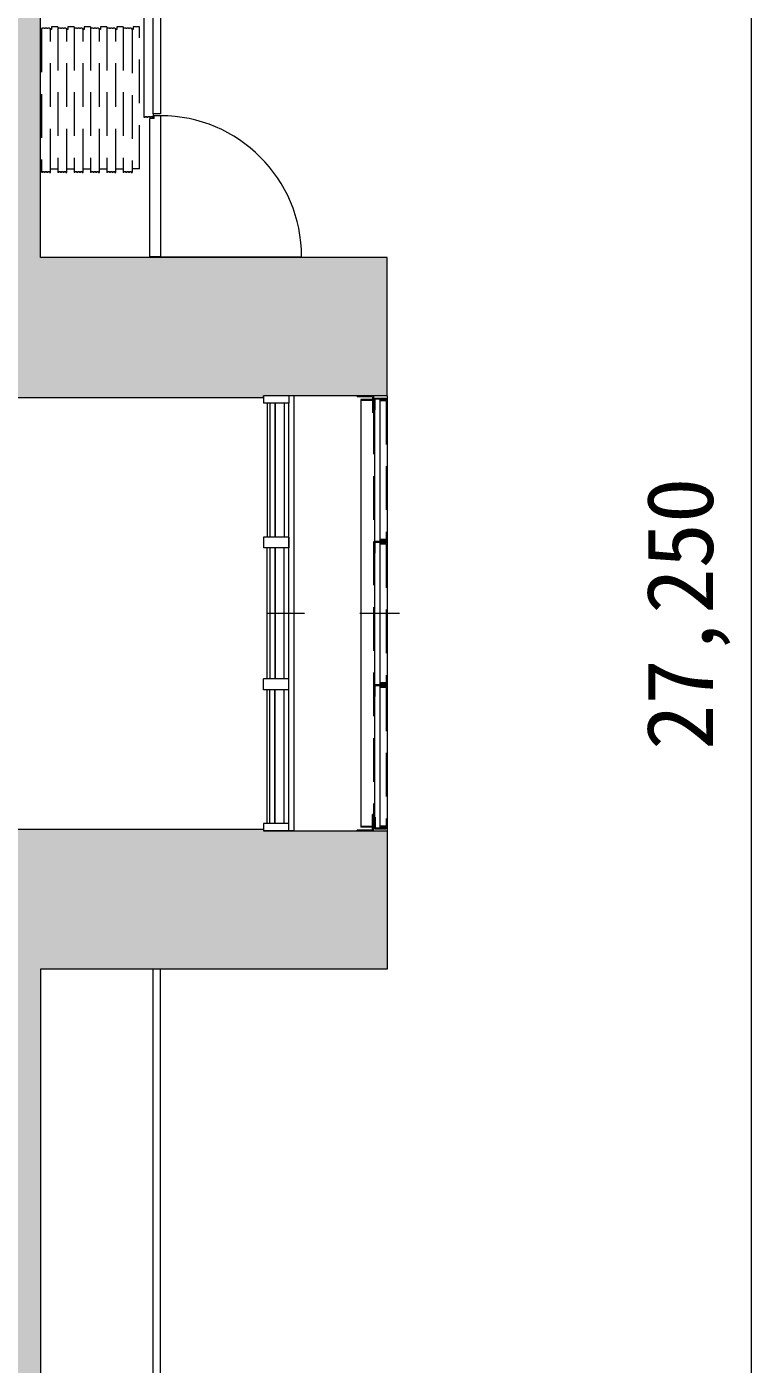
# Model space of a CAD drawing. Units: millimetres at full size, sheet at 1:200; details may follow other scales. Extents: x -96239 to 62349, y -170536 to 17264.
# Drawn here: x -41292 to -37309, y -10067 to -2717 of the extents above; entities that cross this region are included whole.
import ezdxf
from ezdxf.enums import TextEntityAlignment as Align

# ---------------------------------------------------------------- set-up
doc = ezdxf.new("R2010")
doc.units = ezdxf.units.MM
doc.header["$LTSCALE"] = 200
doc.linetypes.add('DASHED1', pattern=[1.8, 1.2, -0.6])
for name, color, linetype, lineweight in [('0-1_躯体', 7, 'Continuous', 9), ('0-2_建具', 7, 'Continuous', 9), ('0-6_寸法', 4, 'Continuous', 5)]:
    doc.layers.add(name, color=color, linetype=linetype, lineweight=lineweight)
doc.styles.add('ＭＳ ゴシック', font='')
doc.styles.get('ＭＳ ゴシック').set_extended_font_data('MS Gothic')

msp = doc.modelspace()

# ---------------------------------------------------------------- linework, layer by layer
at = {"layer": '0-1_躯体'}
for p, q in [((-41216.1, -3986.2), (-41216.1, -1596.2)), ((-39311.1, -3986.2), (-41216.1, -3986.2)), ((-39311.1, -4746.2), (-39311.1, -3986.2)), ((-39991.1, -4756.2), (-41541.1, -4756.2)), ((-39991.1, -4756.2), (-39991.1, -4746.2)), ((-39311.1, -4746.2), (-39991.1, -4746.2)), ((-39311.1, -7136.2), (-39311.1, -7896.2)), ((-41216.1, -7896.2), (-41216.1, -10286.2)), ((-39311.1, -7896.2), (-41216.1, -7896.2)), ((-40596.1, -20081.2), (-40596.1, -7896.2)), ((-40556.1, -20081.2), (-40556.1, -7896.2))]:
    msp.add_line(p, q, dxfattribs=at)
msp.add_lwpolyline([(-41541.1, -7126.2), (-39991.1, -7126.2), (-39991.1, -7136.2), (-39311.1, -7136.2)], dxfattribs=at)
at = {"layer": '0-1_躯体', "color": 9}
for points in [[(-41541.1, -4756.2), (-41541.1, 8613.8), (-41216.1, -4756.2), (-41216.1, 8613.8)], [(-39311.1, -4746.2), (-39311.1, -3986.2), (-41216.1, -4746.2), (-41216.1, -3986.2)], [(-39991.1, -4756.2), (-39991.1, -3986.2), (-41216.1, -4756.2), (-41216.1, -3986.2)], [(-41541.1, -7126.2), (-41541.1, -20496.2), (-41216.1, -7126.2), (-41216.1, -20496.2)], [(-39991.1, -7126.2), (-41216.1, -7126.2), (-39991.1, -7896.2), (-41216.1, -7896.2)], [(-41216.1, -7896.2), (-39311.1, -7896.2), (-41216.1, -7136.2), (-39311.1, -7136.2)]]:
    msp.add_solid(points, dxfattribs=at)
at = {"layer": '0-2_建具'}
for p, q in [((-40556.1, -2416.2), (-40556.1, -3196.2)), ((-40646.1, -3216.2), (-40646.1, -2426.2)), ((-40596.1, -3196.2), (-40596.1, -2431.2)), ((-40641.1, -3216.2), (-40646.1, -3216.2)), ((-40641.1, -3211.2), (-40631.1, -3211.2)), ((-40641.1, -3216.2), (-40641.1, -3211.2)), ((-40631.1, -3216.2), (-40631.1, -3211.2)), ((-40626.1, -3216.2), (-40631.1, -3216.2)), ((-40591.1, -3221.2), (-40616.1, -3221.2)), ((-40616.1, -3981.2), (-40616.1, -3221.2)), ((-40611.1, -3216.2), (-40611.1, -3211.2)), ((-40611.1, -3211.2), (-40601.1, -3211.2)), ((-40601.1, -3216.2), (-40596.1, -3216.2)), ((-40556.1, -3196.2), (-40596.1, -3196.2)), ((-40596.1, -3196.2), (-40596.1, -3216.2)), ((-40556.1, -3206.2), (-40591.1, -3206.2)), ((-40591.1, -3221.2), (-40591.1, -3206.2)), ((-40556.1, -3206.2), (-40556.1, -3981.2)), ((-40556.1, -3981.2), (-40616.1, -3981.2)), ((-39851.1, -4746.2), (-39851.1, -4786.2)), ((-39476.1, -4746.2), (-39476.1, -4751.2)), ((-39386.1, -4746.2), (-39476.1, -4746.2)), ((-39391.1, -4751.2), (-39476.1, -4751.2)), ((-39456.1, -4766.2), (-39456.1, -7116.2)), ((-39381.1, -4766.2), (-39456.1, -4766.2)), ((-39391.1, -4751.2), (-39391.1, -4836.2)), ((-39381.1, -4757.4), (-39316.1, -4757.4)), ((-39381.1, -4757.4), (-39381.1, -4766.2)), ((-39381.1, -4766.2), (-39381.1, -7116.2)), ((-39381.1, -4822.4), (-39381.1, -4766.2)), ((-39311.1, -4767.4), (-39351.1, -4767.4)), ((-39351.1, -4767.4), (-39351.1, -5539.9)), ((-39316.1, -4762.4), (-39316.1, -4757.4)), ((-39311.1, -4746.2), (-39311.1, -7139.3)), ((-39311.1, -4767.4), (-39311.1, -7114.9)), ((-39851.1, -4786.2), (-39991.1, -4786.2)), ((-39971.1, -4786.2), (-39971.1, -5521.2)), ((-39956.1, -4786.2), (-39956.1, -5521.2)), ((-39928.1, -4786.2), (-39928.1, -5483.7)), ((-39926.1, -4786.2), (-39926.1, -5521.2)), ((-39876.1, -4786.2), (-39876.1, -5521.2)), ((-39851.1, -7096.2), (-39851.1, -4786.2)), ((-39381.1, -4826.2), (-39381.1, -4832.6)), ((-39928.1, -5457.3), (-39928.1, -5521.2)), ((-39991.1, -5521.2), (-39991.1, -5581.2)), ((-39851.1, -5521.2), (-39991.1, -5521.2)), ((-39851.1, -5581.2), (-39991.1, -5581.2)), ((-39971.1, -6301.2), (-39971.1, -5581.2)), ((-39956.1, -5581.2), (-39956.1, -6301.2)), ((-39928.1, -5581.2), (-39928.1, -6301.2)), ((-39926.1, -5581.2), (-39926.1, -6301.2)), ((-39876.1, -6301.2), (-39876.1, -5581.2)), ((-39851.1, -5521.2), (-39851.1, -5581.2)), ((-39381.1, -5544.9), (-39316.1, -5544.9)), ((-39381.1, -5609.9), (-39381.1, -5544.9)), ((-39376.1, -5549.9), (-39316.1, -5549.9)), ((-39376.1, -5609.9), (-39376.1, -5549.9)), ((-39311.1, -5539.9), (-39351.1, -5539.9)), ((-39311.1, -5554.9), (-39351.1, -5554.9)), ((-39311.1, -5554.9), (-39351.1, -5554.9)), ((-39351.1, -5554.9), (-39351.1, -6327.4)), ((-39316.1, -5549.9), (-39316.1, -5544.9)), ((-39381.1, -5609.9), (-39376.1, -5609.9)), ((-39764.3, -5941.2), (-39971.1, -5941.2)), ((-39241.9, -5941.2), (-39460.1, -5941.2)), ((-39851.1, -6301.2), (-39991.1, -6301.2)), ((-39991.1, -6361.2), (-39991.1, -6301.2)), ((-39851.1, -6361.2), (-39991.1, -6361.2)), ((-39971.1, -6771.8), (-39971.1, -6361.2)), ((-39956.1, -7096.2), (-39956.1, -6361.2)), ((-39928.1, -7096.2), (-39928.1, -6361.2)), ((-39926.1, -7096.2), (-39926.1, -6361.2)), ((-39876.1, -7096.2), (-39876.1, -6361.2)), ((-39381.1, -6397.4), (-39381.1, -6332.4)), ((-39381.1, -6332.4), (-39316.1, -6332.4)), ((-39311.1, -6327.4), (-39351.1, -6327.4)), ((-39311.1, -6342.4), (-39351.1, -6342.4)), ((-39351.1, -6342.4), (-39351.1, -7114.9)), ((-39316.1, -6337.4), (-39316.1, -6332.4)), ((-39381.1, -6397.4), (-39376.1, -6397.4)), ((-39971.1, -7096.2), (-39971.1, -6703.2)), ((-39386.1, -7046.2), (-39391.1, -7046.2)), ((-39391.1, -7131.2), (-39391.1, -7046.2)), ((-39386.1, -7136.2), (-39386.1, -7046.2)), ((-39851.1, -7136.2), (-39851.1, -7096.2)), ((-39381.1, -7116.2), (-39456.1, -7116.2)), ((-39381.1, -7059.9), (-39381.1, -7124.9)), ((-39381.1, -7059.9), (-39376.1, -7059.9)), ((-39381.1, -7124.9), (-39316.1, -7124.9)), ((-39376.1, -7059.9), (-39376.1, -7119.9)), ((-39376.1, -7119.9), (-39316.1, -7119.9)), ((-39311.1, -7114.9), (-39351.1, -7114.9)), ((-39316.1, -7119.9), (-39316.1, -7124.9)), ((-39821.1, -7136.2), (-39991.1, -7136.2)), ((-39476.1, -7136.2), (-39476.1, -7131.2)), ((-39391.1, -7131.2), (-39476.1, -7131.2)), ((-39386.1, -7136.2), (-39476.1, -7136.2))]:
    msp.add_line(p, q, dxfattribs=at)
at = {"layer": '0-2_建具', "color": 4, "linetype": 'DASHED1', "lineweight": 5}
for p, q in [((-41121.2, -2717.6), (-41156.2, -2717.6)), ((-41156.2, -2717.6), (-41156.2, -2732.6)), ((-41121.2, -2717.6), (-41121.2, -3517.6)), ((-41031.4, -2717.6), (-41066.4, -2717.6)), ((-41066.4, -2717.6), (-41066.4, -2732.6)), ((-41031.4, -2717.6), (-41031.4, -3517.6)), ((-40941.7, -2717.6), (-40976.7, -2717.6)), ((-40976.7, -2717.6), (-40976.7, -2732.6)), ((-40941.7, -2717.6), (-40941.7, -3517.6)), ((-40851.9, -2717.6), (-40886.9, -2717.6)), ((-40886.9, -2717.6), (-40886.9, -2732.6)), ((-40851.9, -2717.6), (-40851.9, -3517.6)), ((-40762.1, -2717.6), (-40797.1, -2717.6)), ((-40797.1, -2717.6), (-40797.1, -2732.6)), ((-40762.1, -2717.6), (-40762.1, -3517.6)), ((-40672.3, -2717.6), (-40707.3, -2717.6)), ((-40707.3, -2717.6), (-40707.3, -2732.6)), ((-40672.3, -3497.6), (-40672.3, -2717.6)), ((-41206.2, -2727.6), (-41211.2, -2727.6)), ((-41206.2, -2727.6), (-41211.2, -2727.6)), ((-41211.2, -2727.6), (-41211.2, -3517.3)), ((-41206.2, -2722.6), (-41196.2, -2722.6)), ((-41206.2, -2727.6), (-41206.2, -2722.6)), ((-41206.2, -2722.6), (-41196.2, -2722.6)), ((-41206.2, -2727.6), (-41206.2, -2722.6)), ((-41196.2, -2727.6), (-41196.2, -2722.6)), ((-41196.2, -2727.6), (-41196.2, -2722.6)), ((-41191.2, -2727.6), (-41196.2, -2727.6)), ((-41191.2, -2727.6), (-41196.2, -2727.6)), ((-41191.2, -2727.6), (-41191.2, -2722.6)), ((-41191.2, -2722.6), (-41181.2, -2722.6)), ((-41181.2, -2727.6), (-41181.2, -2722.6)), ((-41176.2, -2727.6), (-41181.2, -2727.6)), ((-41176.2, -2727.6), (-41176.2, -2722.6)), ((-41176.2, -2722.6), (-41166.2, -2722.6)), ((-41176.2, -2727.6), (-41176.2, -2722.6)), ((-41176.2, -2722.6), (-41166.2, -2722.6)), ((-41166.2, -2727.6), (-41161.2, -2727.6)), ((-41166.2, -2727.6), (-41161.2, -2727.6)), ((-41161.2, -2732.6), (-41161.2, -2727.6)), ((-41156.2, -2732.6), (-41161.2, -2732.6)), ((-41161.2, -3517.6), (-41161.2, -2732.6)), ((-41116.4, -2727.6), (-41121.4, -2727.6)), ((-41116.4, -2727.6), (-41121.4, -2727.6)), ((-41116.4, -2722.6), (-41106.4, -2722.6)), ((-41116.4, -2727.6), (-41116.4, -2722.6)), ((-41116.4, -2722.6), (-41106.4, -2722.6)), ((-41116.4, -2727.6), (-41116.4, -2722.6)), ((-41106.4, -2727.6), (-41106.4, -2722.6)), ((-41106.4, -2727.6), (-41106.4, -2722.6)), ((-41101.4, -2727.6), (-41106.4, -2727.6)), ((-41101.4, -2727.6), (-41106.4, -2727.6)), ((-41101.4, -2727.6), (-41101.4, -2722.6)), ((-41101.4, -2722.6), (-41091.4, -2722.6)), ((-41091.4, -2727.6), (-41091.4, -2722.6)), ((-41086.4, -2727.6), (-41091.4, -2727.6)), ((-41086.4, -2727.6), (-41086.4, -2722.6)), ((-41086.4, -2722.6), (-41076.4, -2722.6)), ((-41086.4, -2727.6), (-41086.4, -2722.6)), ((-41086.4, -2722.6), (-41076.4, -2722.6)), ((-41076.4, -2727.6), (-41071.4, -2727.6)), ((-41076.4, -2727.6), (-41071.4, -2727.6)), ((-41071.4, -2732.6), (-41071.4, -2727.6)), ((-41066.4, -2732.6), (-41071.4, -2732.6)), ((-41071.4, -3517.6), (-41071.4, -2732.6)), ((-41026.7, -2727.6), (-41031.7, -2727.6)), ((-41026.7, -2727.6), (-41031.7, -2727.6)), ((-41026.7, -2722.6), (-41016.7, -2722.6)), ((-41026.7, -2727.6), (-41026.7, -2722.6)), ((-41026.7, -2722.6), (-41016.7, -2722.6)), ((-41026.7, -2727.6), (-41026.7, -2722.6)), ((-41016.7, -2727.6), (-41016.7, -2722.6)), ((-41016.7, -2727.6), (-41016.7, -2722.6)), ((-41011.7, -2727.6), (-41016.7, -2727.6)), ((-41011.7, -2727.6), (-41016.7, -2727.6)), ((-41011.7, -2727.6), (-41011.7, -2722.6)), ((-41011.7, -2722.6), (-41001.7, -2722.6)), ((-41001.7, -2727.6), (-41001.7, -2722.6)), ((-40996.7, -2727.6), (-41001.7, -2727.6)), ((-40996.7, -2727.6), (-40996.7, -2722.6)), ((-40996.7, -2722.6), (-40986.7, -2722.6)), ((-40996.7, -2727.6), (-40996.7, -2722.6)), ((-40996.7, -2722.6), (-40986.7, -2722.6)), ((-40986.7, -2727.6), (-40981.7, -2727.6)), ((-40986.7, -2727.6), (-40981.7, -2727.6)), ((-40981.7, -2732.6), (-40981.7, -2727.6)), ((-40976.7, -2732.6), (-40981.7, -2732.6)), ((-40981.7, -3517.6), (-40981.7, -2732.6)), ((-40936.9, -2727.6), (-40941.9, -2727.6)), ((-40936.9, -2727.6), (-40941.9, -2727.6)), ((-40936.9, -2722.6), (-40926.9, -2722.6)), ((-40936.9, -2727.6), (-40936.9, -2722.6)), ((-40936.9, -2722.6), (-40926.9, -2722.6)), ((-40936.9, -2727.6), (-40936.9, -2722.6)), ((-40926.9, -2727.6), (-40926.9, -2722.6)), ((-40926.9, -2727.6), (-40926.9, -2722.6)), ((-40921.9, -2727.6), (-40926.9, -2727.6)), ((-40921.9, -2727.6), (-40926.9, -2727.6)), ((-40921.9, -2727.6), (-40921.9, -2722.6)), ((-40921.9, -2722.6), (-40911.9, -2722.6)), ((-40911.9, -2727.6), (-40911.9, -2722.6)), ((-40906.9, -2727.6), (-40911.9, -2727.6)), ((-40906.9, -2727.6), (-40906.9, -2722.6)), ((-40906.9, -2722.6), (-40896.9, -2722.6)), ((-40906.9, -2727.6), (-40906.9, -2722.6)), ((-40906.9, -2722.6), (-40896.9, -2722.6)), ((-40896.9, -2727.6), (-40891.9, -2727.6)), ((-40896.9, -2727.6), (-40891.9, -2727.6)), ((-40891.9, -2732.6), (-40891.9, -2727.6)), ((-40886.9, -2732.6), (-40891.9, -2732.6)), ((-40891.9, -3517.6), (-40891.9, -2732.6)), ((-40847.1, -2727.6), (-40852.1, -2727.6)), ((-40847.1, -2727.6), (-40852.1, -2727.6)), ((-40847.1, -2722.6), (-40837.1, -2722.6)), ((-40847.1, -2727.6), (-40847.1, -2722.6)), ((-40847.1, -2722.6), (-40837.1, -2722.6)), ((-40847.1, -2727.6), (-40847.1, -2722.6)), ((-40837.1, -2727.6), (-40837.1, -2722.6)), ((-40837.1, -2727.6), (-40837.1, -2722.6)), ((-40832.1, -2727.6), (-40837.1, -2727.6)), ((-40832.1, -2727.6), (-40837.1, -2727.6)), ((-40832.1, -2727.6), (-40832.1, -2722.6)), ((-40832.1, -2722.6), (-40822.1, -2722.6)), ((-40822.1, -2727.6), (-40822.1, -2722.6)), ((-40817.1, -2727.6), (-40822.1, -2727.6)), ((-40817.1, -2727.6), (-40817.1, -2722.6)), ((-40817.1, -2722.6), (-40807.1, -2722.6)), ((-40817.1, -2727.6), (-40817.1, -2722.6)), ((-40817.1, -2722.6), (-40807.1, -2722.6)), ((-40807.1, -2727.6), (-40802.1, -2727.6)), ((-40807.1, -2727.6), (-40802.1, -2727.6)), ((-40802.1, -2732.6), (-40802.1, -2727.6)), ((-40797.1, -2732.6), (-40802.1, -2732.6)), ((-40802.1, -3517.6), (-40802.1, -2732.6)), ((-40757.3, -2727.6), (-40762.3, -2727.6)), ((-40757.3, -2727.6), (-40762.3, -2727.6)), ((-40757.3, -2722.6), (-40747.3, -2722.6)), ((-40757.3, -2727.6), (-40757.3, -2722.6)), ((-40757.3, -2722.6), (-40747.3, -2722.6)), ((-40757.3, -2727.6), (-40757.3, -2722.6)), ((-40747.3, -2727.6), (-40747.3, -2722.6)), ((-40747.3, -2727.6), (-40747.3, -2722.6)), ((-40742.3, -2727.6), (-40747.3, -2727.6)), ((-40742.3, -2727.6), (-40747.3, -2727.6)), ((-40742.3, -2727.6), (-40742.3, -2722.6)), ((-40742.3, -2722.6), (-40732.3, -2722.6)), ((-40732.3, -2727.6), (-40732.3, -2722.6)), ((-40727.3, -2727.6), (-40732.3, -2727.6)), ((-40727.3, -2727.6), (-40727.3, -2722.6)), ((-40727.3, -2722.6), (-40717.3, -2722.6)), ((-40727.3, -2727.6), (-40727.3, -2722.6)), ((-40727.3, -2722.6), (-40717.3, -2722.6)), ((-40717.3, -2727.6), (-40712.3, -2727.6)), ((-40717.3, -2727.6), (-40712.3, -2727.6)), ((-40712.3, -2732.6), (-40712.3, -2727.6)), ((-40707.3, -2732.6), (-40712.3, -2732.6)), ((-40712.3, -2732.6), (-40712.3, -3497.6)), ((-41206.2, -3517.6), (-41211.2, -3517.6)), ((-41206.2, -3512.6), (-41196.2, -3512.6)), ((-41206.2, -3517.6), (-41206.2, -3512.6)), ((-41196.2, -3517.6), (-41196.2, -3512.6)), ((-41191.2, -3517.6), (-41196.2, -3517.6)), ((-41191.2, -3517.6), (-41191.2, -3512.6)), ((-41191.2, -3512.6), (-41181.2, -3512.6)), ((-41181.2, -3517.6), (-41181.2, -3512.6)), ((-41176.2, -3517.6), (-41181.2, -3517.6)), ((-41176.2, -3517.6), (-41176.2, -3512.6)), ((-41176.2, -3512.6), (-41166.2, -3512.6)), ((-41166.2, -3517.6), (-41161.2, -3517.6)), ((-41161.2, -3497.6), (-41121.4, -3497.6)), ((-41116.4, -3517.6), (-41121.4, -3517.6)), ((-41116.4, -3512.6), (-41106.4, -3512.6)), ((-41116.4, -3517.6), (-41116.4, -3512.6)), ((-41106.4, -3517.6), (-41106.4, -3512.6)), ((-41101.4, -3517.6), (-41106.4, -3517.6)), ((-41101.4, -3517.6), (-41101.4, -3512.6)), ((-41101.4, -3512.6), (-41091.4, -3512.6)), ((-41091.4, -3517.6), (-41091.4, -3512.6)), ((-41086.4, -3517.6), (-41091.4, -3517.6)), ((-41086.4, -3517.6), (-41086.4, -3512.6)), ((-41086.4, -3512.6), (-41076.4, -3512.6)), ((-41076.4, -3517.6), (-41071.4, -3517.6)), ((-41071.4, -3497.6), (-41031.7, -3497.6)), ((-41026.7, -3517.6), (-41031.7, -3517.6)), ((-41026.7, -3512.6), (-41016.7, -3512.6)), ((-41026.7, -3517.6), (-41026.7, -3512.6)), ((-41016.7, -3517.6), (-41016.7, -3512.6)), ((-41011.7, -3517.6), (-41016.7, -3517.6)), ((-41011.7, -3517.6), (-41011.7, -3512.6)), ((-41011.7, -3512.6), (-41001.7, -3512.6)), ((-41001.7, -3517.6), (-41001.7, -3512.6)), ((-40996.7, -3517.6), (-41001.7, -3517.6)), ((-40996.7, -3517.6), (-40996.7, -3512.6)), ((-40996.7, -3512.6), (-40986.7, -3512.6)), ((-40986.7, -3517.6), (-40981.7, -3517.6)), ((-40981.7, -3497.6), (-40941.9, -3497.6)), ((-40936.9, -3517.6), (-40941.9, -3517.6)), ((-40936.9, -3512.6), (-40926.9, -3512.6)), ((-40936.9, -3517.6), (-40936.9, -3512.6)), ((-40926.9, -3517.6), (-40926.9, -3512.6)), ((-40921.9, -3517.6), (-40926.9, -3517.6)), ((-40921.9, -3517.6), (-40921.9, -3512.6)), ((-40921.9, -3512.6), (-40911.9, -3512.6)), ((-40911.9, -3517.6), (-40911.9, -3512.6)), ((-40906.9, -3517.6), (-40911.9, -3517.6)), ((-40906.9, -3517.6), (-40906.9, -3512.6)), ((-40906.9, -3512.6), (-40896.9, -3512.6)), ((-40896.9, -3517.6), (-40891.9, -3517.6)), ((-40891.9, -3497.6), (-40852.1, -3497.6)), ((-40847.1, -3517.6), (-40852.1, -3517.6)), ((-40847.1, -3512.6), (-40837.1, -3512.6)), ((-40847.1, -3517.6), (-40847.1, -3512.6)), ((-40837.1, -3517.6), (-40837.1, -3512.6)), ((-40832.1, -3517.6), (-40837.1, -3517.6)), ((-40832.1, -3517.6), (-40832.1, -3512.6)), ((-40832.1, -3512.6), (-40822.1, -3512.6)), ((-40822.1, -3517.6), (-40822.1, -3512.6)), ((-40817.1, -3517.6), (-40822.1, -3517.6)), ((-40817.1, -3517.6), (-40817.1, -3512.6)), ((-40817.1, -3512.6), (-40807.1, -3512.6)), ((-40807.1, -3517.6), (-40802.1, -3517.6)), ((-40802.1, -3497.6), (-40762.3, -3497.6)), ((-40757.3, -3517.6), (-40762.3, -3517.6)), ((-40757.3, -3512.6), (-40747.3, -3512.6)), ((-40757.3, -3517.6), (-40757.3, -3512.6)), ((-40747.3, -3517.6), (-40747.3, -3512.6)), ((-40742.3, -3517.6), (-40747.3, -3517.6)), ((-40742.3, -3517.6), (-40742.3, -3512.6)), ((-40742.3, -3512.6), (-40732.3, -3512.6)), ((-40732.3, -3517.6), (-40732.3, -3512.6)), ((-40727.3, -3517.6), (-40732.3, -3517.6)), ((-40727.3, -3517.6), (-40727.3, -3512.6)), ((-40727.3, -3512.6), (-40717.3, -3512.6)), ((-40717.3, -3517.6), (-40712.3, -3517.6)), ((-40672.3, -3497.6), (-40712.3, -3497.6)), ((-40712.3, -3497.6), (-40712.3, -3517.6))]:
    msp.add_line(p, q, dxfattribs=at)
at = {"layer": '0-2_建具', "color": 4, "lineweight": 5}
msp.add_line((-40556.1, -3981.2), (-39781.1, -3981.2), dxfattribs=at)
at = {"layer": '0-2_建具', "linetype": 'DASHED1'}
for p, q in [((-39391.1, -4771.2), (-39456.1, -4771.2)), ((-39316.1, -4772.4), (-39351.1, -4772.4)), ((-39316.1, -4772.4), (-39316.1, -5534.9)), ((-39386.1, -4826.2), (-39386.1, -7056.2)), ((-39316.1, -5534.9), (-39351.1, -5534.9)), ((-39316.1, -5534.9), (-39351.1, -5534.9)), ((-39316.1, -5559.9), (-39351.1, -5559.9)), ((-39316.1, -5559.9), (-39316.1, -6322.4)), ((-39316.1, -6322.4), (-39351.1, -6322.4)), ((-39316.1, -6322.4), (-39351.1, -6322.4)), ((-39316.1, -6347.4), (-39351.1, -6347.4)), ((-39316.1, -6347.4), (-39316.1, -7109.9)), ((-39391.4, -7111.2), (-39456.1, -7111.2)), ((-39316.1, -7109.9), (-39351.1, -7109.9))]:
    msp.add_line(p, q, dxfattribs=at)
at = {"layer": '0-2_建具', "color": 4, "linetype": 'DASHED1', "lineweight": 5}
for points in [[(-41191.2, -2727.6), (-41191.2, -2722.6), (-41181.2, -2722.6)], [(-41176.2, -2727.6), (-41181.2, -2727.6), (-41181.2, -2722.6)], [(-41166.2, -2727.6), (-41166.2, -2727.6), (-41166.2, -2722.6)], [(-41166.2, -2727.6), (-41166.2, -2727.6), (-41166.2, -2722.6)], [(-41101.4, -2727.6), (-41101.4, -2722.6), (-41091.4, -2722.6)], [(-41086.4, -2727.6), (-41091.4, -2727.6), (-41091.4, -2722.6)], [(-41076.4, -2727.6), (-41076.4, -2727.6), (-41076.4, -2722.6)], [(-41076.4, -2727.6), (-41076.4, -2727.6), (-41076.4, -2722.6)], [(-41011.7, -2727.6), (-41011.7, -2722.6), (-41001.7, -2722.6)], [(-40996.7, -2727.6), (-41001.7, -2727.6), (-41001.7, -2722.6)], [(-40986.7, -2727.6), (-40986.7, -2727.6), (-40986.7, -2722.6)], [(-40986.7, -2727.6), (-40986.7, -2727.6), (-40986.7, -2722.6)], [(-40921.9, -2727.6), (-40921.9, -2722.6), (-40911.9, -2722.6)], [(-40906.9, -2727.6), (-40911.9, -2727.6), (-40911.9, -2722.6)], [(-40896.9, -2727.6), (-40896.9, -2727.6), (-40896.9, -2722.6)], [(-40896.9, -2727.6), (-40896.9, -2727.6), (-40896.9, -2722.6)], [(-40832.1, -2727.6), (-40832.1, -2722.6), (-40822.1, -2722.6)], [(-40817.1, -2727.6), (-40822.1, -2727.6), (-40822.1, -2722.6)], [(-40807.1, -2727.6), (-40807.1, -2727.6), (-40807.1, -2722.6)], [(-40807.1, -2727.6), (-40807.1, -2727.6), (-40807.1, -2722.6)], [(-40742.3, -2727.6), (-40742.3, -2722.6), (-40732.3, -2722.6)], [(-40727.3, -2727.6), (-40732.3, -2727.6), (-40732.3, -2722.6)], [(-40717.3, -2727.6), (-40717.3, -2727.6), (-40717.3, -2722.6)], [(-40717.3, -2727.6), (-40717.3, -2727.6), (-40717.3, -2722.6)], [(-41166.2, -3517.6), (-41166.2, -3517.6), (-41166.2, -3512.6)], [(-41076.4, -3517.6), (-41076.4, -3517.6), (-41076.4, -3512.6)], [(-40986.7, -3517.6), (-40986.7, -3517.6), (-40986.7, -3512.6)], [(-40896.9, -3517.6), (-40896.9, -3517.6), (-40896.9, -3512.6)], [(-40807.1, -3517.6), (-40807.1, -3517.6), (-40807.1, -3512.6)], [(-40717.3, -3517.6), (-40717.3, -3517.6), (-40717.3, -3512.6)]]:
    msp.add_lwpolyline(points, dxfattribs=at)
at = {"layer": '0-2_建具'}
for points in [[(-40626.1, -3216.2), (-40626.1, -3211.2), (-40616.1, -3211.2)], [(-40611.1, -3216.2), (-40616.1, -3216.2), (-40616.1, -3211.2)], [(-40601.1, -3216.2), (-40601.1, -3216.1), (-40601.1, -3211.2)], [(-39821.1, -7136.2), (-39821.1, -4746.2), (-39991.1, -4746.2), (-39991.1, -4786.2)], [(-39386.1, -4746.2), (-39386.1, -4836.2), (-39391.1, -4836.2)], [(-39381.1, -4822.4), (-39376.1, -4822.4), (-39376.1, -4762.4), (-39316.1, -4762.4)], [(-39376.1, -6397.4), (-39376.1, -6337.4), (-39316.1, -6337.4)], [(-39851.1, -7096.2), (-39991.1, -7096.2), (-39991.1, -7136.2)]]:
    msp.add_lwpolyline(points, dxfattribs=at)
at = {"layer": '0-2_建具', "color": 4, "lineweight": 5}
msp.add_arc((-40556.1, -3981.2), 775, 0, 90, dxfattribs=at)
at = {"layer": '0-6_寸法'}
msp.add_line((-37309.1, 7683.8), (-37309.1, -19566.2), dxfattribs=at)

# ---------------------------------------------------------------- texts
at = {"layer": '0-6_寸法', "style": 'ＭＳ ゴシック'}
msp.add_text('27,250', height=366.6, rotation=90, dxfattribs=at).set_placement((-37409.1, -6691.2), align=Align.BOTTOM_LEFT)

doc.saveas('drawing.dxf')
